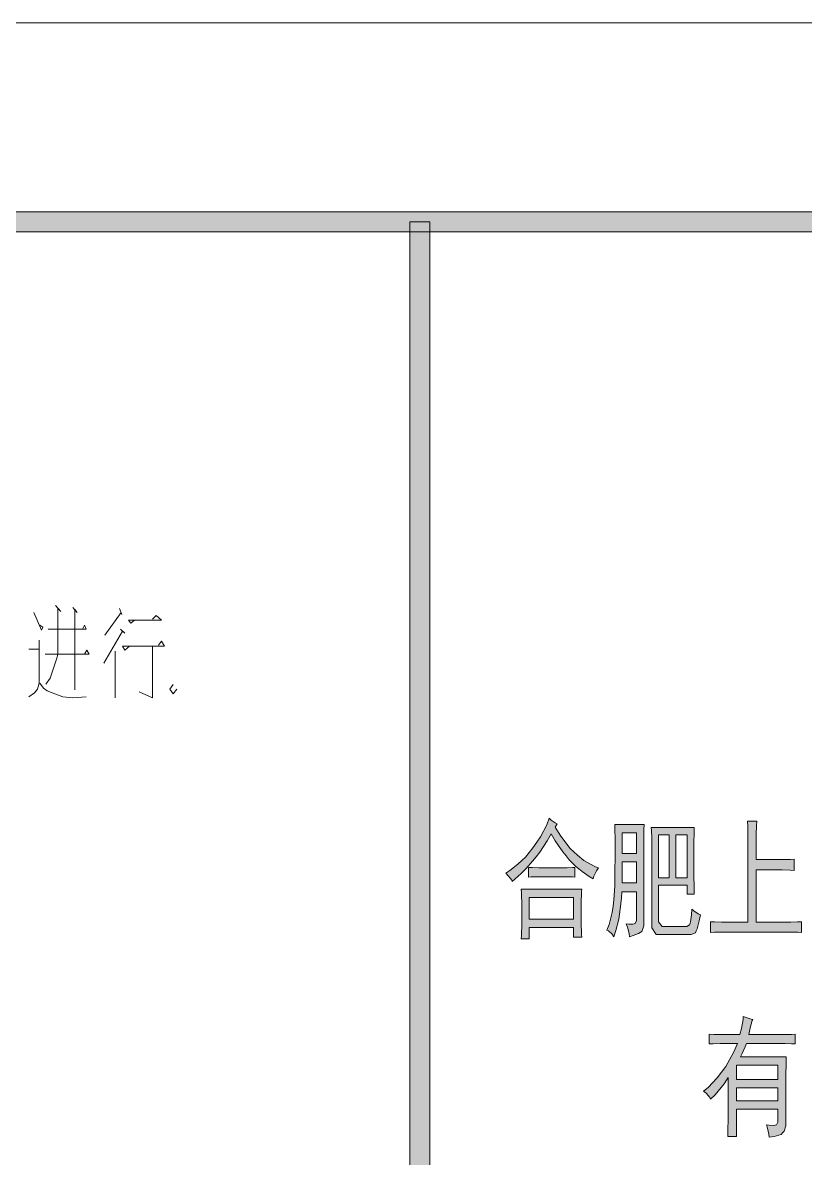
# Model space of a CAD drawing. Header units: millimetres. Extents: x 0 to 829, y 0 to 586.
# Drawn here: x 750.3 to 789.1, y 529.4 to 585.6 of the extents above; entities that cross this region are included whole.
import ezdxf

# ---------------------------------------------------------------- set-up
doc = ezdxf.new("R2010")
doc.units = ezdxf.units.MM

msp = doc.modelspace()

# ---------------------------------------------------------------- hatches: boundary and pattern name
h = msp.add_hatch(color=0)
h.dxf.hatch_style = 2
h.paths.add_polyline_path([(819.788528, 576.266028), (818.80075, 575.281778), (25.142472, 575.281778), (24.154694, 576.266028)])
h = msp.add_hatch(color=0)
h.dxf.hatch_style = 2
h.paths.add_polyline_path([(770.449028, 9.860139), (769.464778, 9.860139), (769.464778, 575.772139), (770.449028, 575.772139)])
h = msp.add_hatch(color=0)
h.dxf.hatch_style = 2
h.paths.add_polyline_path([(776.657917, 545.793083), (776.943667, 545.345056), (777.405806, 544.727694), (777.582194, 544.561889), (777.762111, 544.396083), (778.086667, 544.138556), (778.234833, 544.050361), (778.383, 543.962167), (778.66875, 543.821056), (778.806333, 543.768139), (778.707556, 543.627028), (778.580556, 543.358917), (778.548806, 543.228389), (778.35125, 543.344806), (777.998472, 543.588222), (777.839722, 543.71875), (777.680972, 543.84575), (777.363472, 544.170306), (777.201194, 544.371389), (777.035389, 544.568944), (776.6685, 545.112222), (776.460361, 545.457944), (776.273389, 545.112222), (775.902972, 544.54425), (775.719528, 544.318472), (775.539611, 544.096222), (775.229167, 543.743444), (775.098639, 543.612917), (774.971639, 543.485917), (774.685889, 543.228389), (774.527139, 543.101389), (774.5095, 543.154306), (774.35075, 543.358917), (774.213167, 543.510611), (774.421306, 543.641139), (774.812889, 543.948056), (775.003389, 544.127972), (775.190361, 544.307889), (775.564306, 544.759444), (775.751278, 545.038139), (775.93825, 545.313306), (776.245167, 545.9095), (776.361583, 546.227), (776.470944, 546.138806), (776.6685, 545.997694), (776.756694, 545.944778)])
h = msp.add_hatch(color=0)
h.paths.add_polyline_path([(780.185694, 541.002361), (780.312694, 540.98825), (780.506722, 540.98825), (780.570222, 541.002361), (780.633722, 541.012944), (780.697222, 541.168167), (780.697222, 541.309278), (780.697222, 542.589861), (779.9705, 542.589861), (779.949333, 542.282944), (779.889361, 541.725556), (779.850556, 541.475083), (779.81175, 541.224611), (779.674167, 540.667222), (779.575389, 540.360306), (779.487194, 540.487306), (779.307278, 540.656639), (779.219083, 540.691917), (779.339028, 540.963556), (779.49425, 541.552694), (779.536583, 541.873722), (779.575389, 542.191222), (779.617722, 542.872083), (779.624778, 543.228389), (779.628306, 543.588222), (779.635361, 544.343167), (779.635361, 544.741806), (779.635361, 545.140444), (779.624778, 545.729583), (779.614194, 545.920083), (781.071167, 545.920083), (781.064111, 545.666083), (781.053528, 545.165139), (781.053528, 544.921722), (781.053528, 541.129361), (781.053528, 540.900056), (780.965333, 540.617833), (780.877139, 540.564917), (780.785417, 540.515528), (780.520833, 540.413222), (780.344444, 540.360306), (780.323278, 540.515528), (780.245667, 540.833028)])
h.paths.add_polyline_path([(780.697222, 543.023778), (780.697222, 544.075056), (779.988139, 544.075056), (779.988139, 543.023778)])
h.paths.add_polyline_path([(780.697222, 544.484278), (780.697222, 545.510861), (779.988139, 545.510861), (779.988139, 544.484278)])
h = msp.add_hatch(color=0)
h.paths.add_polyline_path([(783.554722, 545.768389), (783.547667, 545.651972), (783.537083, 544.868806), (783.537083, 544.202056), (783.537083, 543.538833), (783.547667, 542.667472), (783.554722, 542.462861), (783.201944, 542.462861), (783.201944, 542.921472), (781.783778, 542.921472), (781.783778, 541.309278), (781.783778, 541.090556), (781.97075, 540.871833), (782.157722, 540.871833), (783.082, 540.871833), (783.191361, 540.871833), (783.325417, 540.949444), (783.350111, 541.027056), (783.374806, 541.104667), (783.417139, 541.450389), (783.438306, 541.7185), (783.537083, 541.640889), (783.752278, 541.499778), (783.872222, 541.436278), (783.801667, 541.143472), (783.695833, 540.751889), (783.6535, 540.656639), (783.614694, 540.557861), (783.406556, 540.462611), (783.24075, 540.462611), (781.900194, 540.462611), (781.674417, 540.462611), (781.448639, 540.808333), (781.448639, 541.154056), (781.448639, 545.024028), (781.448639, 545.24275), (781.438056, 545.613167), (781.427472, 545.768389)])
h.paths.add_polyline_path([(783.201944, 543.281306), (783.201944, 545.408556), (782.648083, 545.408556), (782.648083, 543.281306)])
h.paths.add_polyline_path([(782.312944, 543.281306), (782.312944, 545.408556), (781.783778, 545.408556), (781.783778, 543.281306)])
h = msp.add_hatch(color=0)
h.dxf.hatch_style = 2
h.paths.add_polyline_path([(786.652111, 546.075306), (786.641528, 545.856583), (786.630944, 545.447361), (786.630944, 545.253333), (786.630944, 544.177361), (787.752778, 544.177361), (787.950333, 544.177361), (788.324278, 544.191472), (788.504194, 544.202056), (788.504194, 543.641139), (788.306639, 543.651722), (787.911528, 543.665833), (787.713972, 543.665833), (786.630944, 543.665833), (786.630944, 541.076444), (788.186694, 541.076444), (788.334861, 541.076444), (788.680583, 541.090556), (788.878139, 541.104667), (788.878139, 540.564917), (788.691167, 540.579028), (788.345444, 540.589611), (788.186694, 540.589611), (785.075194, 540.589611), (784.916444, 540.589611), (784.560139, 540.579028), (784.362583, 540.564917), (784.362583, 541.104667), (784.553083, 541.090556), (784.905861, 541.076444), (785.075194, 541.076444), (786.218194, 541.076444), (786.218194, 545.228639), (786.218194, 545.422667), (786.207611, 545.842472), (786.197028, 546.075306)])
h = msp.add_hatch(color=0)
h.dxf.hatch_style = 2
h.paths.add_polyline_path([(777.091833, 543.768139), (777.250583, 543.768139), (777.52575, 543.78225), (777.642167, 543.792833), (777.642167, 543.306), (777.515167, 543.320111), (777.247056, 543.334222), (777.109472, 543.334222), (776.005278, 543.334222), (775.800667, 543.334222), (775.465528, 543.320111), (775.338528, 543.306), (775.338528, 543.792833), (775.5255, 543.78225), (775.860639, 543.768139), (776.005278, 543.768139)])
h = msp.add_hatch(color=0)
h.paths.add_polyline_path([(777.977306, 542.716861), (777.966722, 542.589861), (777.959667, 542.000722), (777.959667, 541.538583), (777.959667, 541.076444), (777.966722, 540.476722), (777.977306, 540.335611), (777.564556, 540.335611), (777.564556, 540.822444), (775.377333, 540.822444), (775.377333, 540.258), (774.982222, 540.258), (774.992806, 540.413222), (775.003389, 541.002361), (775.003389, 541.436278), (775.003389, 541.884306), (774.992806, 542.526361), (774.982222, 542.716861)])
h.paths.add_polyline_path([(777.564556, 541.231667), (777.564556, 542.307639), (775.377333, 542.307639), (775.377333, 541.231667)])
h = msp.add_hatch(color=0)
h.paths.add_polyline_path([(784.016861, 532.715611), (784.242639, 532.895528), (784.687139, 533.364722), (784.902333, 533.650472), (785.121056, 533.93975), (785.512639, 534.652361), (785.692556, 535.075694), (784.983472, 535.075694), (784.842361, 535.075694), (784.500167, 535.061583), (784.292028, 535.047472), (784.292028, 535.534306), (784.549556, 535.523722), (784.934083, 535.509611), (785.061083, 535.509611), (785.808972, 535.509611), (785.890111, 535.816528), (785.978306, 536.264556), (785.985361, 536.405667), (786.133528, 536.356278), (786.369889, 536.278667), (786.461611, 536.253972), (786.429861, 536.215167), (786.331083, 535.841222), (786.264056, 535.509611), (787.858611, 535.509611), (788.027944, 535.509611), (788.373667, 535.523722), (788.550056, 535.534306), (788.550056, 535.047472), (788.373667, 535.061583), (788.056167, 535.075694), (787.918583, 535.075694), (786.144111, 535.075694), (786.077083, 534.906361), (785.928917, 534.57475), (785.847778, 534.408944), (788.116139, 534.408944), (788.105556, 534.087917), (788.094972, 533.509361), (788.094972, 533.255361), (788.094972, 531.1775), (788.094972, 531.001111), (788.017361, 530.736528), (787.93975, 530.655389), (787.858611, 530.570722), (787.523472, 530.461361), (787.269472, 530.436667), (787.258889, 530.577778), (787.188333, 530.884694), (787.131889, 531.0505), (787.276528, 531.025806), (787.49525, 531.011694), (787.562278, 531.025806), (787.632833, 531.039917), (787.703389, 531.1775), (787.703389, 531.308028), (787.703389, 531.819556), (785.650222, 531.819556), (785.650222, 530.461361), (785.219833, 530.461361), (785.226889, 530.782389), (785.237472, 531.332722), (785.237472, 531.562028), (785.237472, 533.382361), (785.032861, 533.075444), (784.598944, 532.535694), (784.369639, 532.306389), (784.330833, 532.394583), (784.154444, 532.602722)])
h.paths.add_polyline_path([(787.703389, 533.280056), (787.703389, 533.996194), (785.650222, 533.996194), (785.650222, 533.280056)])
h.paths.add_polyline_path([(787.703389, 532.228778), (787.703389, 532.870833), (785.650222, 532.870833), (785.650222, 532.228778)])

# ---------------------------------------------------------------- linework, layer by layer
at = {"color": 0, "lineweight": 0}
for points in [[(0, 0), (0, 585.632278), (829.154778, 585.632278), (829.154778, 0)], [(819.788528, 576.266028), (818.80075, 575.281778), (25.142472, 575.281778), (24.154694, 576.266028)], [(770.449028, 9.860139), (769.464778, 9.860139), (769.464778, 575.772139), (770.449028, 575.772139)], [(776.657917, 545.793083), (776.943667, 545.345056), (777.405806, 544.727694), (777.582194, 544.561889), (777.762111, 544.396083), (778.086667, 544.138556), (778.234833, 544.050361), (778.383, 543.962167), (778.66875, 543.821056), (778.806333, 543.768139), (778.707556, 543.627028), (778.580556, 543.358917), (778.548806, 543.228389), (778.35125, 543.344806), (777.998472, 543.588222), (777.839722, 543.71875), (777.680972, 543.84575), (777.363472, 544.170306), (777.201194, 544.371389), (777.035389, 544.568944), (776.6685, 545.112222), (776.460361, 545.457944), (776.273389, 545.112222), (775.902972, 544.54425), (775.719528, 544.318472), (775.539611, 544.096222), (775.229167, 543.743444), (775.098639, 543.612917), (774.971639, 543.485917), (774.685889, 543.228389), (774.527139, 543.101389), (774.5095, 543.154306), (774.35075, 543.358917), (774.213167, 543.510611), (774.421306, 543.641139), (774.812889, 543.948056), (775.003389, 544.127972), (775.190361, 544.307889), (775.564306, 544.759444), (775.751278, 545.038139), (775.93825, 545.313306), (776.245167, 545.9095), (776.361583, 546.227), (776.470944, 546.138806), (776.6685, 545.997694), (776.756694, 545.944778)], [(780.185694, 541.002361), (780.312694, 540.98825), (780.506722, 540.98825), (780.570222, 541.002361), (780.633722, 541.012944), (780.697222, 541.168167), (780.697222, 541.309278), (780.697222, 542.589861), (779.9705, 542.589861), (779.949333, 542.282944), (779.889361, 541.725556), (779.850556, 541.475083), (779.81175, 541.224611), (779.674167, 540.667222), (779.575389, 540.360306), (779.487194, 540.487306), (779.307278, 540.656639), (779.219083, 540.691917), (779.339028, 540.963556), (779.49425, 541.552694), (779.536583, 541.873722), (779.575389, 542.191222), (779.617722, 542.872083), (779.624778, 543.228389), (779.628306, 543.588222), (779.635361, 544.343167), (779.635361, 544.741806), (779.635361, 545.140444), (779.624778, 545.729583), (779.614194, 545.920083), (781.071167, 545.920083), (781.064111, 545.666083), (781.053528, 545.165139), (781.053528, 544.921722), (781.053528, 541.129361), (781.053528, 540.900056), (780.965333, 540.617833), (780.877139, 540.564917), (780.785417, 540.515528), (780.520833, 540.413222), (780.344444, 540.360306), (780.323278, 540.515528), (780.245667, 540.833028)], [(783.554722, 545.768389), (783.547667, 545.651972), (783.537083, 544.868806), (783.537083, 544.202056), (783.537083, 543.538833), (783.547667, 542.667472), (783.554722, 542.462861), (783.201944, 542.462861), (783.201944, 542.921472), (781.783778, 542.921472), (781.783778, 541.309278), (781.783778, 541.090556), (781.97075, 540.871833), (782.157722, 540.871833), (783.082, 540.871833), (783.191361, 540.871833), (783.325417, 540.949444), (783.350111, 541.027056), (783.374806, 541.104667), (783.417139, 541.450389), (783.438306, 541.7185), (783.537083, 541.640889), (783.752278, 541.499778), (783.872222, 541.436278), (783.801667, 541.143472), (783.695833, 540.751889), (783.6535, 540.656639), (783.614694, 540.557861), (783.406556, 540.462611), (783.24075, 540.462611), (781.900194, 540.462611), (781.674417, 540.462611), (781.448639, 540.808333), (781.448639, 541.154056), (781.448639, 545.024028), (781.448639, 545.24275), (781.438056, 545.613167), (781.427472, 545.768389)], [(786.652111, 546.075306), (786.641528, 545.856583), (786.630944, 545.447361), (786.630944, 545.253333), (786.630944, 544.177361), (787.752778, 544.177361), (787.950333, 544.177361), (788.324278, 544.191472), (788.504194, 544.202056), (788.504194, 543.641139), (788.306639, 543.651722), (787.911528, 543.665833), (787.713972, 543.665833), (786.630944, 543.665833), (786.630944, 541.076444), (788.186694, 541.076444), (788.334861, 541.076444), (788.680583, 541.090556), (788.878139, 541.104667), (788.878139, 540.564917), (788.691167, 540.579028), (788.345444, 540.589611), (788.186694, 540.589611), (785.075194, 540.589611), (784.916444, 540.589611), (784.560139, 540.579028), (784.362583, 540.564917), (784.362583, 541.104667), (784.553083, 541.090556), (784.905861, 541.076444), (785.075194, 541.076444), (786.218194, 541.076444), (786.218194, 545.228639), (786.218194, 545.422667), (786.207611, 545.842472), (786.197028, 546.075306)], [(780.697222, 544.484278), (780.697222, 545.510861), (779.988139, 545.510861), (779.988139, 544.484278)], [(782.312944, 543.281306), (782.312944, 545.408556), (781.783778, 545.408556), (781.783778, 543.281306)], [(783.201944, 543.281306), (783.201944, 545.408556), (782.648083, 545.408556), (782.648083, 543.281306)], [(780.697222, 543.023778), (780.697222, 544.075056), (779.988139, 544.075056), (779.988139, 543.023778)], [(777.091833, 543.768139), (777.250583, 543.768139), (777.52575, 543.78225), (777.642167, 543.792833), (777.642167, 543.306), (777.515167, 543.320111), (777.247056, 543.334222), (777.109472, 543.334222), (776.005278, 543.334222), (775.800667, 543.334222), (775.465528, 543.320111), (775.338528, 543.306), (775.338528, 543.792833), (775.5255, 543.78225), (775.860639, 543.768139), (776.005278, 543.768139)], [(777.977306, 542.716861), (777.966722, 542.589861), (777.959667, 542.000722), (777.959667, 541.538583), (777.959667, 541.076444), (777.966722, 540.476722), (777.977306, 540.335611), (777.564556, 540.335611), (777.564556, 540.822444), (775.377333, 540.822444), (775.377333, 540.258), (774.982222, 540.258), (774.992806, 540.413222), (775.003389, 541.002361), (775.003389, 541.436278), (775.003389, 541.884306), (774.992806, 542.526361), (774.982222, 542.716861)], [(777.564556, 541.231667), (777.564556, 542.307639), (775.377333, 542.307639), (775.377333, 541.231667)], [(784.016861, 532.715611), (784.242639, 532.895528), (784.687139, 533.364722), (784.902333, 533.650472), (785.121056, 533.93975), (785.512639, 534.652361), (785.692556, 535.075694), (784.983472, 535.075694), (784.842361, 535.075694), (784.500167, 535.061583), (784.292028, 535.047472), (784.292028, 535.534306), (784.549556, 535.523722), (784.934083, 535.509611), (785.061083, 535.509611), (785.808972, 535.509611), (785.890111, 535.816528), (785.978306, 536.264556), (785.985361, 536.405667), (786.133528, 536.356278), (786.369889, 536.278667), (786.461611, 536.253972), (786.429861, 536.215167), (786.331083, 535.841222), (786.264056, 535.509611), (787.858611, 535.509611), (788.027944, 535.509611), (788.373667, 535.523722), (788.550056, 535.534306), (788.550056, 535.047472), (788.373667, 535.061583), (788.056167, 535.075694), (787.918583, 535.075694), (786.144111, 535.075694), (786.077083, 534.906361), (785.928917, 534.57475), (785.847778, 534.408944), (788.116139, 534.408944), (788.105556, 534.087917), (788.094972, 533.509361), (788.094972, 533.255361), (788.094972, 531.1775), (788.094972, 531.001111), (788.017361, 530.736528), (787.93975, 530.655389), (787.858611, 530.570722), (787.523472, 530.461361), (787.269472, 530.436667), (787.258889, 530.577778), (787.188333, 530.884694), (787.131889, 531.0505), (787.276528, 531.025806), (787.49525, 531.011694), (787.562278, 531.025806), (787.632833, 531.039917), (787.703389, 531.1775), (787.703389, 531.308028), (787.703389, 531.819556), (785.650222, 531.819556), (785.650222, 530.461361), (785.219833, 530.461361), (785.226889, 530.782389), (785.237472, 531.332722), (785.237472, 531.562028), (785.237472, 533.382361), (785.032861, 533.075444), (784.598944, 532.535694), (784.369639, 532.306389), (784.330833, 532.394583), (784.154444, 532.602722)], [(787.703389, 533.280056), (787.703389, 533.996194), (785.650222, 533.996194), (785.650222, 533.280056)], [(787.703389, 532.228778), (787.703389, 532.870833), (785.650222, 532.870833), (785.650222, 532.228778)]]:
    msp.add_lwpolyline(points, close=True, dxfattribs=at)
for points in [[(750.827528, 556.425806), (751.197944, 555.540333), (751.272028, 555.6885), (751.123861, 555.787278)], [(751.899972, 556.771528), (752.161028, 556.475194), (752.012861, 556.623361), (752.012861, 554.404389), (751.974056, 554.210361), (751.864694, 553.864639), (751.751806, 553.518917), (751.642444, 553.173194), (751.420194, 552.876861)], [(752.750167, 556.67275), (752.972417, 556.425806), (752.863056, 556.573972), (752.863056, 552.580528)], [(755.0785, 556.623361), (755.191389, 556.327028), (755.152583, 556.425806), (754.341194, 555.293389)], [(751.529556, 555.589722), (753.416917, 555.589722), (753.342833, 555.787278), (753.229944, 555.589722)], [(755.819333, 556.034222), (755.635889, 555.886056), (755.523, 556.034222), (757.149306, 556.034222), (756.891778, 556.277639), (756.708333, 556.083611)], [(755.117306, 555.589722), (755.339556, 555.392167), (755.226667, 555.490944), (754.302389, 553.914028)], [(750.57, 554.601944), (751.088583, 554.601944), (751.088583, 555.046444), (751.088583, 552.92625), (751.0145, 552.629917), (750.866333, 552.435889), (750.57, 552.238333)], [(755.561806, 554.750111), (755.339556, 554.552556), (755.226667, 554.750111), (757.297472, 554.750111), (757.149306, 554.997056), (757.001139, 554.7995)], [(756.708333, 554.750111), (756.708333, 552.188944), (756.041583, 552.485278)], [(751.381389, 554.358528), (753.565083, 554.358528), (753.452194, 554.552556), (753.342833, 554.358528)], [(754.859778, 554.503167), (754.859778, 552.188944)], [(751.123861, 552.92625), (751.310833, 552.679306), (751.494278, 552.531139), (751.864694, 552.3865), (752.270389, 552.238333), (752.750167, 552.188944), (753.416917, 552.238333)], [(757.734917, 552.855694), (757.558528, 552.619333), (757.734917, 552.3865), (757.907778, 552.619333)]]:
    msp.add_lwpolyline(points, dxfattribs=at)

doc.saveas('drawing.dxf')
